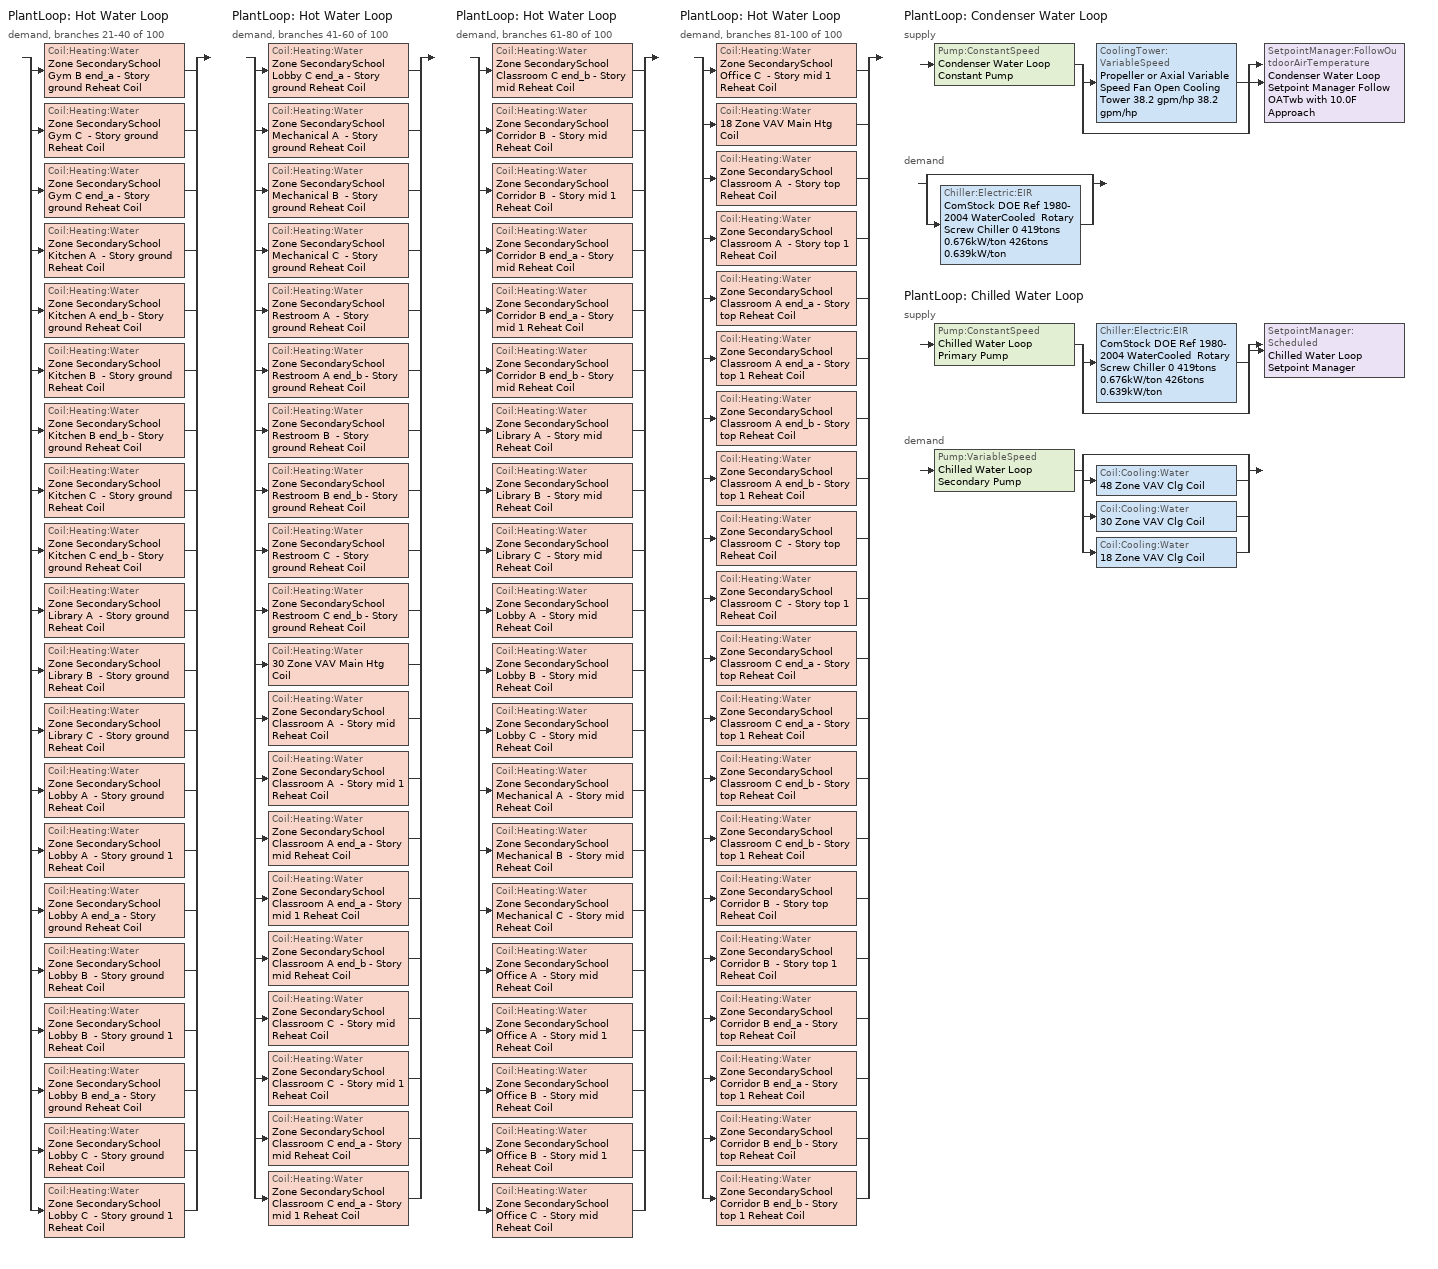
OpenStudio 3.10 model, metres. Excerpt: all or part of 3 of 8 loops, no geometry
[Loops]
PlantLoop 'Hot Water Loop'
 demand, branches 21-40 of 100: split
  | Coil:Heating:Water 'Zone SecondarySchool Gym B end_a - Story ground Reheat Coil'
  | Coil:Heating:Water 'Zone SecondarySchool Gym C  - Story ground Reheat Coil'
  | Coil:Heating:Water 'Zone SecondarySchool Gym C end_a - Story ground Reheat Coil'
  | Coil:Heating:Water 'Zone SecondarySchool Kitchen A  - Story ground Reheat Coil'
  | Coil:Heating:Water 'Zone SecondarySchool Kitchen A end_b - Story ground Reheat Coil'
  | Coil:Heating:Water 'Zone SecondarySchool Kitchen B  - Story ground Reheat Coil'
  | Coil:Heating:Water 'Zone SecondarySchool Kitchen B end_b - Story ground Reheat Coil'
  | Coil:Heating:Water 'Zone SecondarySchool Kitchen C  - Story ground Reheat Coil'
  | Coil:Heating:Water 'Zone SecondarySchool Kitchen C end_b - Story ground Reheat Coil'
  | Coil:Heating:Water 'Zone SecondarySchool Library A  - Story ground Reheat Coil'
  | Coil:Heating:Water 'Zone SecondarySchool Library B  - Story ground Reheat Coil'
  | Coil:Heating:Water 'Zone SecondarySchool Library C  - Story ground Reheat Coil'
  | Coil:Heating:Water 'Zone SecondarySchool Lobby A  - Story ground Reheat Coil'
  | Coil:Heating:Water 'Zone SecondarySchool Lobby A  - Story ground 1 Reheat Coil'
  | Coil:Heating:Water 'Zone SecondarySchool Lobby A end_a - Story ground Reheat Coil'
  | Coil:Heating:Water 'Zone SecondarySchool Lobby B  - Story ground Reheat Coil'
  | Coil:Heating:Water 'Zone SecondarySchool Lobby B  - Story ground 1 Reheat Coil'
  | Coil:Heating:Water 'Zone SecondarySchool Lobby B end_a - Story ground Reheat Coil'
  | Coil:Heating:Water 'Zone SecondarySchool Lobby C  - Story ground Reheat Coil'
  | Coil:Heating:Water 'Zone SecondarySchool Lobby C  - Story ground 1 Reheat Coil'
PlantLoop 'Hot Water Loop'
 demand, branches 41-60 of 100: split
  | Coil:Heating:Water 'Zone SecondarySchool Lobby C end_a - Story ground Reheat Coil'
  | Coil:Heating:Water 'Zone SecondarySchool Mechanical A  - Story ground Reheat Coil'
  | Coil:Heating:Water 'Zone SecondarySchool Mechanical B  - Story ground Reheat Coil'
  | Coil:Heating:Water 'Zone SecondarySchool Mechanical C  - Story ground Reheat Coil'
  | Coil:Heating:Water 'Zone SecondarySchool Restroom A  - Story ground Reheat Coil'
  | Coil:Heating:Water 'Zone SecondarySchool Restroom A end_b - Story ground Reheat Coil'
  | Coil:Heating:Water 'Zone SecondarySchool Restroom B  - Story ground Reheat Coil'
  | Coil:Heating:Water 'Zone SecondarySchool Restroom B end_b - Story ground Reheat Coil'
  | Coil:Heating:Water 'Zone SecondarySchool Restroom C  - Story ground Reheat Coil'
  | Coil:Heating:Water 'Zone SecondarySchool Restroom C end_b - Story ground Reheat Coil'
  | Coil:Heating:Water '30 Zone VAV Main Htg Coil'
  | Coil:Heating:Water 'Zone SecondarySchool Classroom A  - Story mid Reheat Coil'
  | Coil:Heating:Water 'Zone SecondarySchool Classroom A  - Story mid 1 Reheat Coil'
  | Coil:Heating:Water 'Zone SecondarySchool Classroom A end_a - Story mid Reheat Coil'
  | Coil:Heating:Water 'Zone SecondarySchool Classroom A end_a - Story mid 1 Reheat Coil'
  | Coil:Heating:Water 'Zone SecondarySchool Classroom A end_b - Story mid Reheat Coil'
  | Coil:Heating:Water 'Zone SecondarySchool Classroom C  - Story mid Reheat Coil'
  | Coil:Heating:Water 'Zone SecondarySchool Classroom C  - Story mid 1 Reheat Coil'
  | Coil:Heating:Water 'Zone SecondarySchool Classroom C end_a - Story mid Reheat Coil'
  | Coil:Heating:Water 'Zone SecondarySchool Classroom C end_a - Story mid 1 Reheat Coil'
PlantLoop 'Hot Water Loop'
 demand, branches 61-80 of 100: split
  | Coil:Heating:Water 'Zone SecondarySchool Classroom C end_b - Story mid Reheat Coil'
  | Coil:Heating:Water 'Zone SecondarySchool Corridor B  - Story mid Reheat Coil'
  | Coil:Heating:Water 'Zone SecondarySchool Corridor B  - Story mid 1 Reheat Coil'
  | Coil:Heating:Water 'Zone SecondarySchool Corridor B end_a - Story mid Reheat Coil'
  | Coil:Heating:Water 'Zone SecondarySchool Corridor B end_a - Story mid 1 Reheat Coil'
  | Coil:Heating:Water 'Zone SecondarySchool Corridor B end_b - Story mid Reheat Coil'
  | Coil:Heating:Water 'Zone SecondarySchool Library A  - Story mid Reheat Coil'
  | Coil:Heating:Water 'Zone SecondarySchool Library B  - Story mid Reheat Coil'
  | Coil:Heating:Water 'Zone SecondarySchool Library C  - Story mid Reheat Coil'
  | Coil:Heating:Water 'Zone SecondarySchool Lobby A  - Story mid Reheat Coil'
  | Coil:Heating:Water 'Zone SecondarySchool Lobby B  - Story mid Reheat Coil'
  | Coil:Heating:Water 'Zone SecondarySchool Lobby C  - Story mid Reheat Coil'
  | Coil:Heating:Water 'Zone SecondarySchool Mechanical A  - Story mid Reheat Coil'
  | Coil:Heating:Water 'Zone SecondarySchool Mechanical B  - Story mid Reheat Coil'
  | Coil:Heating:Water 'Zone SecondarySchool Mechanical C  - Story mid Reheat Coil'
  | Coil:Heating:Water 'Zone SecondarySchool Office A  - Story mid Reheat Coil'
  | Coil:Heating:Water 'Zone SecondarySchool Office A  - Story mid 1 Reheat Coil'
  | Coil:Heating:Water 'Zone SecondarySchool Office B  - Story mid Reheat Coil'
  | Coil:Heating:Water 'Zone SecondarySchool Office B  - Story mid 1 Reheat Coil'
  | Coil:Heating:Water 'Zone SecondarySchool Office C  - Story mid Reheat Coil'
PlantLoop 'Hot Water Loop'
 demand, branches 81-100 of 100: split
  | Coil:Heating:Water 'Zone SecondarySchool Office C  - Story mid 1 Reheat Coil'
  | Coil:Heating:Water '18 Zone VAV Main Htg Coil'
  | Coil:Heating:Water 'Zone SecondarySchool Classroom A  - Story top Reheat Coil'
  | Coil:Heating:Water 'Zone SecondarySchool Classroom A  - Story top 1 Reheat Coil'
  | Coil:Heating:Water 'Zone SecondarySchool Classroom A end_a - Story top Reheat Coil'
  | Coil:Heating:Water 'Zone SecondarySchool Classroom A end_a - Story top 1 Reheat Coil'
  | Coil:Heating:Water 'Zone SecondarySchool Classroom A end_b - Story top Reheat Coil'
  | Coil:Heating:Water 'Zone SecondarySchool Classroom A end_b - Story top 1 Reheat Coil'
  | Coil:Heating:Water 'Zone SecondarySchool Classroom C  - Story top Reheat Coil'
  | Coil:Heating:Water 'Zone SecondarySchool Classroom C  - Story top 1 Reheat Coil'
  | Coil:Heating:Water 'Zone SecondarySchool Classroom C end_a - Story top Reheat Coil'
  | Coil:Heating:Water 'Zone SecondarySchool Classroom C end_a - Story top 1 Reheat Coil'
  | Coil:Heating:Water 'Zone SecondarySchool Classroom C end_b - Story top Reheat Coil'
  | Coil:Heating:Water 'Zone SecondarySchool Classroom C end_b - Story top 1 Reheat Coil'
  | Coil:Heating:Water 'Zone SecondarySchool Corridor B  - Story top Reheat Coil'
  | Coil:Heating:Water 'Zone SecondarySchool Corridor B  - Story top 1 Reheat Coil'
  | Coil:Heating:Water 'Zone SecondarySchool Corridor B end_a - Story top Reheat Coil'
  | Coil:Heating:Water 'Zone SecondarySchool Corridor B end_a - Story top 1 Reheat Coil'
  | Coil:Heating:Water 'Zone SecondarySchool Corridor B end_b - Story top Reheat Coil'
  | Coil:Heating:Water 'Zone SecondarySchool Corridor B end_b - Story top 1 Reheat Coil'
PlantLoop 'Condenser Water Loop'
 supply: Pump:ConstantSpeed 'Condenser Water Loop Constant Pump' > split
  | CoolingTower:VariableSpeed 'Propeller or Axial Variable Speed Fan Open Cooling Tower 38.2 gpm/hp 38.2 gpm/hp'
  | bypass
  join > SetpointManager:FollowOutdoorAirTemperature 'Condenser Water Loop Setpoint Manager Follow OATwb with 10.0F Approach'
 demand: split
  | bypass
  | Chiller:Electric:EIR 'ComStock DOE Ref 1980-2004 WaterCooled  Rotary Screw Chiller 0 419tons 0.676kW/ton 426tons 0.639kW/ton'
PlantLoop 'Chilled Water Loop'
 supply: Pump:ConstantSpeed 'Chilled Water Loop Primary Pump' > split
  | Chiller:Electric:EIR 'ComStock DOE Ref 1980-2004 WaterCooled  Rotary Screw Chiller 0 419tons 0.676kW/ton 426tons 0.639kW/ton'
  | bypass
  join > SetpointManager:Scheduled 'Chilled Water Loop Setpoint Manager'
 demand: Pump:VariableSpeed 'Chilled Water Loop Secondary Pump' > split
  | bypass
  | Coil:Cooling:Water '48 Zone VAV Clg Coil'
  | Coil:Cooling:Water '30 Zone VAV Clg Coil'
  | Coil:Cooling:Water '18 Zone VAV Clg Coil'
[PlantLoop] Glycol Concentration=0; Load Distribution Scheme=Optimal
Name | Maximum Loop Temperature {C} | Minimum Loop Temperature {C} | Maximum Loop Flow Rate {m3/s} | Plant Loop Volume {m3} | Common Pipe Simulation
Condenser Water Loop | 80 | 5 | 0.0868102 | 10.4172
Chilled Water Loop | 40 | 1 | 0.0625998 | 7.51197 | CommonPipe
[Sizing:Plant]
Name | Loop Type | Design Loop Exit Temperature {C} | Loop Design Temperature Difference {deltaC} | Sizing Option | Zone Timesteps in Averaging Window | Coincident Sizing Factor Mode
Condenser Water Loop | Condenser | 29.4444 | 5.55556 | Coincident | 6 | GlobalCoolingSizingFactor
Chilled Water Loop | Cooling | 6.66667 | 5.61111 | NonCoincident | 1 | None
[SetpointManager:Scheduled]
Chilled Water Loop Setpoint Manager: Control Variable=Temperature; Schedule=Chilled Water Loop Temp - 44F; Setpoint Node or NodeList=Chilled Water Loop Supply Outlet Node
[Pump:VariableSpeed]
Chilled Water Loop Secondary Pump: Rated Flow Rate {m3/s}=0.0625998; Rated Pump Head {Pa}=134508; Rated Power Consumption {W}=11862.7; Motor Efficiency=0.91; Fraction of Motor Inefficiencies to Fluid Stream=0; Coefficient 1 of the Part Load Performance Curve=0; Coefficient 2 of the Part Load Performance Curve=0.5726; Coefficient 3 of the Part Load Performance Curve=-0.301; Coefficient 4 of the Part Load Performance Curve=0.7347; Pump Control Type=Intermittent; Skin Loss Radiative Fraction=0.5; Design Power Sizing Method=PowerPerFlowPerPressure; Design Electric Power per Unit Flow Rate {W/(m3/s)}=348701.1; Design Shaft Power per Unit Flow Rate per Unit Head {W-s/m3-Pa}=1.28205; Design Minimum Flow Rate Fraction=0
[SetpointManager:FollowOutdoorAirTemperature]
Condenser Water Loop Setpoint Manager Follow OATwb with 10.0F Approach: Control Variable=Temperature; Reference Temperature Type=OutdoorAirWetBulb; Offset Temperature Difference {deltaC}=5.55556; Maximum Setpoint Temperature {C}=26.0556; Minimum Setpoint Temperature {C}=21.1111; Setpoint Node or NodeList=Condenser Water Loop Supply Outlet Node
[Pump:ConstantSpeed] Fraction of Motor Inefficiencies to Fluid Stream=0; Pump Control Type=Intermittent; Design Power Sizing Method=PowerPerFlowPerPressure; Design Electric Power per Unit Flow Rate {W/(m3/s)}=348701.1; Design Shaft Power per Unit Flow Rate per Unit Head {W-s/m3-Pa}=1.28205
Name | Rated Flow Rate {m3/s} | Rated Pump Head {Pa} | Rated Power Consumption {W} | Motor Efficiency
Condenser Water Loop Constant Pump | 0.0868102 | 148557 | 17893.5 | 0.924
Chilled Water Loop Primary Pump | 0.0625998 | 44836 | 4112.42 | 0.875
[CoolingTower:VariableSpeed]
Propeller or Axial Variable Speed Fan Open Cooling Tower 38.2 gpm/hp 38.2 gpm/hp: Model Type=CoolToolsCrossFlow; Design Inlet Air Wet-Bulb Temperature {C}=20.5; Design Approach Temperature {deltaC}=5.55556; Design Range Temperature {deltaC}=5.55556; Design Water Flow Rate {m3/s}=0.0868102; Design Air Flow Rate {m3/s}=73.6357; Design Fan Power {W}=26663.8; Fan Power Ratio Function of Air Flow Rate Ratio Curve=VSD-TWR-FAN-FPLR; Minimum Air Flow Rate Ratio=0.2; Fraction of Tower Capacity in Free Convection Regime=0.125; Basin Heater Capacity {W/K}=0; Basin Heater Setpoint Temperature {C}=2; Evaporation Loss Mode=SaturatedExit; Evaporation Loss Factor {percent/K}=0.2; Drift Loss Percent {percent}=0.008; Blowdown Calculation Mode=ConcentrationRatio; Blowdown Concentration Ratio=3; Number of Cells=1; Sizing Factor=1
[Chiller:Electric:EIR]
ComStock DOE Ref 1980-2004 WaterCooled  Rotary Screw Chiller 0 419tons 0.676kW/ton 426tons 0.639kW/ton: Reference Capacity {W}=1.47439e+06; Reference COP {W/W}=5.5; Reference Leaving Chilled Water Temperature {C}=6.66667; Reference Entering Condenser Fluid Temperature {C}=35; Reference Chilled Water Flow Rate {m3/s}=0.0625998; Reference Condenser Fluid Flow Rate {m3/s}=0.0754872; Cooling Capacity Function of Temperature Curve=WaterCooled_PositiveDisplacement_Chiller_GT150_2010_PathA_CAPFT; Electric Input to Cooling Output Ratio Function of Temperature Curve=WaterCooled_PositiveDisplacement_Chiller_GT150_2010_PathA_EIRFT; Electric Input to Cooling Output Ratio Function of Part Load Ratio Curve=ChlrWtrPosDispPathAAllEIRRatio_fQRatio; Minimum Part Load Ratio=0.15; Maximum Part Load Ratio=1; Optimum Part Load Ratio=1; Minimum Unloading Ratio=0.25; Condenser Type=WaterCooled; Leaving Chilled Water Lower Temperature Limit {C}=2.22222; Chiller Flow Mode=ConstantFlow; Design Heat Recovery Water Flow Rate {m3/s}=Autosize; Sizing Factor=1; Basin Heater Setpoint Temperature {C}=10; Condenser Heat Recovery Relative Capacity Fraction=1; Condenser Flow Control=ConstantFlow; Condenser Minimum Flow Fraction=0.2; Thermosiphon Minimum Temperature Difference=0
[Coil:Heating:Water] Availability Schedule=Always On Discrete; Rated Inlet Water Temperature {C}=82.2222; Rated Outlet Water Temperature {C}=71.1111
Name | U-Factor Times Area Value {W/K} | Maximum Water Flow Rate {m3/s} | Rated Capacity {W} | Rated Inlet Air Temperature {C} | Rated Outlet Air Temperature {C}
Zone SecondarySchool Gym B end_a - Story ground Reheat Coil | 294.911 | 0.000333617 | 15252.6 | 12.7778 | 40
Zone SecondarySchool Gym C  - Story ground Reheat Coil | 329.475 | 0.000377265 | 17248.1 | 12.7778 | 40
Zone SecondarySchool Gym C end_a - Story ground Reheat Coil | 88.3773 | 9.8728e-05 | 4513.73 | 12.7778 | 40
Zone SecondarySchool Kitchen A  - Story ground Reheat Coil | 26.4974 | 3.27302e-05 | 1496.39 | 12.7778 | 40
Zone SecondarySchool Kitchen A end_b - Story ground Reheat Coil | 41.34 | 4.97483e-05 | 2274.43 | 12.7778 | 40
Zone SecondarySchool Kitchen B  - Story ground Reheat Coil | 16.078 | 2.05327e-05 | 938.729 | 12.7778 | 40
Zone SecondarySchool Kitchen B end_b - Story ground Reheat Coil | 26.1889 | 3.266e-05 | 1493.17 | 12.7778 | 40
Zone SecondarySchool Kitchen C  - Story ground Reheat Coil | 38.2267 | 4.43971e-05 | 2029.78 | 12.7778 | 40
Zone SecondarySchool Kitchen C end_b - Story ground Reheat Coil | 42.0707 | 5.06826e-05 | 2317.15 | 12.7778 | 40
Zone SecondarySchool Library A  - Story ground Reheat Coil | 21.2127 | 2.48038e-05 | 1134 | 12.7778 | 40
Zone SecondarySchool Library B  - Story ground Reheat Coil | 5.24111 | 6.58085e-06 | 300.868 | 12.7778 | 40
Zone SecondarySchool Library C  - Story ground Reheat Coil | 20.5593 | 2.38783e-05 | 1091.69 | 12.7778 | 40
Zone SecondarySchool Lobby A  - Story ground Reheat Coil | 17.6776 | 1.71883e-05 | 785.83 | 12.7778 | 40
Zone SecondarySchool Lobby A  - Story ground 1 Reheat Coil | 24.4262 | 2.74442e-05 | 1254.72 | 12.7778 | 40
Zone SecondarySchool Lobby A end_a - Story ground Reheat Coil | 36.7454 | 3.84641e-05 | 1758.53 | 12.7778 | 40
Zone SecondarySchool Lobby B  - Story ground Reheat Coil | 3.30356 | 3.92111e-06 | 179.269 | 12.7778 | 40
Zone SecondarySchool Lobby B  - Story ground 1 Reheat Coil | 5.09665 | 6.0409e-06 | 276.183 | 12.7778 | 40
Zone SecondarySchool Lobby B end_a - Story ground Reheat Coil | 19.1504 | 1.88284e-05 | 860.811 | 12.7778 | 40
Zone SecondarySchool Lobby C  - Story ground Reheat Coil | 18.4634 | 2.07468e-05 | 948.518 | 12.7778 | 40
Zone SecondarySchool Lobby C  - Story ground 1 Reheat Coil | 23.8052 | 2.62554e-05 | 1200.37 | 12.7778 | 40
Zone SecondarySchool Lobby C end_a - Story ground Reheat Coil | 36.8637 | 3.68647e-05 | 1685.41 | 12.7778 | 40
Zone SecondarySchool Mechanical A  - Story ground Reheat Coil | 43.8022 | 4.45039e-05 | 2034.66 | 12.7778 | 40
Zone SecondarySchool Mechanical B  - Story ground Reheat Coil | 9.89078 | 1.18866e-05 | 543.439 | 12.7778 | 40
Zone SecondarySchool Mechanical C  - Story ground Reheat Coil | 46.9824 | 5.31873e-05 | 2431.66 | 12.7778 | 40
Zone SecondarySchool Restroom A  - Story ground Reheat Coil | 64.3118 | 7.38763e-05 | 3377.54 | 12.7778 | 40
Zone SecondarySchool Restroom A end_b - Story ground Reheat Coil | 37.7283 | 4.14414e-05 | 1894.65 | 12.7778 | 40
Zone SecondarySchool Restroom B  - Story ground Reheat Coil | 27.2164 | 3.38482e-05 | 1547.5 | 12.7778 | 40
Zone SecondarySchool Restroom B end_b - Story ground Reheat Coil | 21.66 | 2.50488e-05 | 1145.2 | 12.7778 | 40
Zone SecondarySchool Restroom C  - Story ground Reheat Coil | 66.1452 | 7.65707e-05 | 3500.72 | 12.7778 | 40
Zone SecondarySchool Restroom C end_b - Story ground Reheat Coil | 39.0498 | 4.39655e-05 | 2010.05 | 12.7778 | 40
30 Zone VAV Main Htg Coil | 2340.35 | 0.00359743 | 164470 | 7.22222 | 12.7778
Zone SecondarySchool Classroom A  - Story mid Reheat Coil | 1217.03 | 0.0012979 | 59338.5 | 12.7778 | 40
Zone SecondarySchool Classroom A  - Story mid 1 Reheat Coil | 238.373 | 0.000276472 | 12639.9 | 12.7778 | 40
Zone SecondarySchool Classroom A end_a - Story mid Reheat Coil | 230.401 | 0.000247099 | 11297.1 | 12.7778 | 40
Zone SecondarySchool Classroom A end_a - Story mid 1 Reheat Coil | 237.251 | 0.00026408 | 12073.4 | 12.7778 | 40
Zone SecondarySchool Classroom A end_b - Story mid Reheat Coil | 243.588 | 0.00027572 | 12605.6 | 12.7778 | 40
Zone SecondarySchool Classroom C  - Story mid Reheat Coil | 1365.9 | 0.00157424 | 71972.1 | 12.7778 | 40
Zone SecondarySchool Classroom C  - Story mid 1 Reheat Coil | 228.453 | 0.00026168 | 11963.7 | 12.7778 | 40
Zone SecondarySchool Classroom C end_a - Story mid Reheat Coil | 238.881 | 0.000266311 | 12175.4 | 12.7778 | 40
Zone SecondarySchool Classroom C end_a - Story mid 1 Reheat Coil | 230.669 | 0.000249302 | 11397.8 | 12.7778 | 40
Zone SecondarySchool Classroom C end_b - Story mid Reheat Coil | 236.467 | 0.000263085 | 12027.9 | 12.7778 | 40
Zone SecondarySchool Corridor B  - Story mid Reheat Coil | 261.778 | 0.000306728 | 14023.2 | 12.7778 | 40
Zone SecondarySchool Corridor B  - Story mid 1 Reheat Coil | 49.0151 | 5.76083e-05 | 2633.78 | 12.7778 | 40
Zone SecondarySchool Corridor B end_a - Story mid Reheat Coil | 155.754 | 0.0001755 | 8023.64 | 12.7778 | 40
Zone SecondarySchool Corridor B end_a - Story mid 1 Reheat Coil | 146.412 | 0.000150547 | 6882.82 | 12.7778 | 40
Zone SecondarySchool Corridor B end_b - Story mid Reheat Coil | 159.632 | 0.000181365 | 8291.8 | 12.7778 | 40
Zone SecondarySchool Library A  - Story mid Reheat Coil | 279.136 | 0.000313582 | 14336.6 | 12.7778 | 40
Zone SecondarySchool Library B  - Story mid Reheat Coil | 154.389 | 0.000180888 | 8269.99 | 12.7778 | 40
Zone SecondarySchool Library C  - Story mid Reheat Coil | 291.081 | 0.000332965 | 15222.7 | 12.7778 | 40
Zone SecondarySchool Lobby A  - Story mid Reheat Coil | 30.8376 | 3.56915e-05 | 1631.77 | 12.7778 | 40
Zone SecondarySchool Lobby B  - Story mid Reheat Coil | 5.36278 | 6.37957e-06 | 291.666 | 12.7778 | 40
Zone SecondarySchool Lobby C  - Story mid Reheat Coil | 29.808 | 3.41479e-05 | 1561.2 | 12.7778 | 40
Zone SecondarySchool Mechanical A  - Story mid Reheat Coil | 107.087 | 0.000123861 | 5662.76 | 12.7778 | 40
Zone SecondarySchool Mechanical B  - Story mid Reheat Coil | 23.8612 | 2.84223e-05 | 1299.43 | 12.7778 | 40
Zone SecondarySchool Mechanical C  - Story mid Reheat Coil | 102.685 | 0.000117184 | 5357.5 | 12.7778 | 40
Zone SecondarySchool Office A  - Story mid Reheat Coil | 133.997 | 0.000141909 | 6487.89 | 12.7778 | 40
Zone SecondarySchool Office A  - Story mid 1 Reheat Coil | 95.3198 | 0.000110399 | 5047.29 | 12.7778 | 40
Zone SecondarySchool Office B  - Story mid Reheat Coil | 30.9629 | 3.67414e-05 | 1679.77 | 12.7778 | 40
Zone SecondarySchool Office B  - Story mid 1 Reheat Coil | 16.6116 | 1.99474e-05 | 911.969 | 12.7778 | 40
Zone SecondarySchool Office C  - Story mid Reheat Coil | 149.077 | 0.000171232 | 7828.53 | 12.7778 | 40
Zone SecondarySchool Office C  - Story mid 1 Reheat Coil | 91.6755 | 0.000104933 | 4797.39 | 12.7778 | 40
18 Zone VAV Main Htg Coil | 434.254 | 0.000632083 | 28898.1 | 7.22222 | 12.7778
Zone SecondarySchool Classroom A  - Story top Reheat Coil | 378.854 | 0.000409698 | 18730.9 | 12.7778 | 40
Zone SecondarySchool Classroom A  - Story top 1 Reheat Coil | 119.3 | 0.000136446 | 6238.16 | 12.7778 | 40
Zone SecondarySchool Classroom A end_a - Story top Reheat Coil | 52.4402 | 5.6379e-05 | 2577.58 | 12.7778 | 40
Zone SecondarySchool Classroom A end_a - Story top 1 Reheat Coil | 53.9828 | 6.00423e-05 | 2745.06 | 12.7778 | 40
Zone SecondarySchool Classroom A end_b - Story top Reheat Coil | 53.735 | 5.95032e-05 | 2720.41 | 12.7778 | 40
Zone SecondarySchool Classroom A end_b - Story top 1 Reheat Coil | 55.4193 | 6.25882e-05 | 2861.46 | 12.7778 | 40
Zone SecondarySchool Classroom C  - Story top Reheat Coil | 404.043 | 0.000458524 | 20963.2 | 12.7778 | 40
Zone SecondarySchool Classroom C  - Story top 1 Reheat Coil | 113.306 | 0.000126339 | 5776.07 | 12.7778 | 40
Zone SecondarySchool Classroom C end_a - Story top Reheat Coil | 54.3173 | 6.05835e-05 | 2769.8 | 12.7778 | 40
Zone SecondarySchool Classroom C end_a - Story top 1 Reheat Coil | 52.4328 | 5.64656e-05 | 2581.54 | 12.7778 | 40
Zone SecondarySchool Classroom C end_b - Story top Reheat Coil | 55.3685 | 6.24654e-05 | 2855.84 | 12.7778 | 40
Zone SecondarySchool Classroom C end_b - Story top 1 Reheat Coil | 54.1281 | 6.0272e-05 | 2755.56 | 12.7778 | 40
Zone SecondarySchool Corridor B  - Story top Reheat Coil | 209.545 | 0.000233485 | 10674.6 | 12.7778 | 40
Zone SecondarySchool Corridor B  - Story top 1 Reheat Coil | 61.5084 | 6.85973e-05 | 3136.19 | 12.7778 | 40
Zone SecondarySchool Corridor B end_a - Story top Reheat Coil | 40.9697 | 4.49272e-05 | 2054.02 | 12.7778 | 40
Zone SecondarySchool Corridor B end_a - Story top 1 Reheat Coil | 40.1742 | 4.27092e-05 | 1952.61 | 12.7778 | 40
Zone SecondarySchool Corridor B end_b - Story top Reheat Coil | 42.8999 | 4.85603e-05 | 2220.12 | 12.7778 | 40
Zone SecondarySchool Corridor B end_b - Story top 1 Reheat Coil | 42.1887 | 4.73123e-05 | 2163.06 | 12.7778 | 40
[Controller:WaterCoil] Minimum Actuated Flow {m3/s}=0
Name | Water Coil | Action | Controller Convergence Tolerance {deltaC} | Maximum Actuated Flow {m3/s}
48 Zone VAV Clg Coil Controller | 48 Zone VAV Clg Coil | Reverse | 1.40205e-05 | 0.0339639
Zone SecondarySchool Gym B end_a - Story ground Reheat Coil Controller | Zone SecondarySchool Gym B end_a - Story ground Reheat Coil | Normal | 0.0001
Zone SecondarySchool Gym C  - Story ground Reheat Coil Controller | Zone SecondarySchool Gym C  - Story ground Reheat Coil | Normal | 0.0001
Zone SecondarySchool Gym C end_a - Story ground Reheat Coil Controller | Zone SecondarySchool Gym C end_a - Story ground Reheat Coil | Normal | 0.0001
Zone SecondarySchool Kitchen A  - Story ground Reheat Coil Controller | Zone SecondarySchool Kitchen A  - Story ground Reheat Coil | Normal | 0.0001
Zone SecondarySchool Kitchen A end_b - Story ground Reheat Coil Controller | Zone SecondarySchool Kitchen A end_b - Story ground Reheat Coil | Normal | 0.0001
Zone SecondarySchool Kitchen B  - Story ground Reheat Coil Controller | Zone SecondarySchool Kitchen B  - Story ground Reheat Coil | Normal | 0.0001
Zone SecondarySchool Kitchen B end_b - Story ground Reheat Coil Controller | Zone SecondarySchool Kitchen B end_b - Story ground Reheat Coil | Normal | 0.0001
Zone SecondarySchool Kitchen C  - Story ground Reheat Coil Controller | Zone SecondarySchool Kitchen C  - Story ground Reheat Coil | Normal | 0.0001
Zone SecondarySchool Kitchen C end_b - Story ground Reheat Coil Controller | Zone SecondarySchool Kitchen C end_b - Story ground Reheat Coil | Normal | 0.0001
Zone SecondarySchool Library A  - Story ground Reheat Coil Controller | Zone SecondarySchool Library A  - Story ground Reheat Coil | Normal | 0.0001
Zone SecondarySchool Library B  - Story ground Reheat Coil Controller | Zone SecondarySchool Library B  - Story ground Reheat Coil | Normal | 0.0001
Zone SecondarySchool Library C  - Story ground Reheat Coil Controller | Zone SecondarySchool Library C  - Story ground Reheat Coil | Normal | 0.0001
Zone SecondarySchool Lobby A  - Story ground Reheat Coil Controller | Zone SecondarySchool Lobby A  - Story ground Reheat Coil | Normal | 0.0001
Zone SecondarySchool Lobby A  - Story ground 1 Reheat Coil Controller | Zone SecondarySchool Lobby A  - Story ground 1 Reheat Coil | Normal | 0.0001
Zone SecondarySchool Lobby A end_a - Story ground Reheat Coil Controller | Zone SecondarySchool Lobby A end_a - Story ground Reheat Coil | Normal | 0.0001
Zone SecondarySchool Lobby B  - Story ground Reheat Coil Controller | Zone SecondarySchool Lobby B  - Story ground Reheat Coil | Normal | 0.0001
Zone SecondarySchool Lobby B  - Story ground 1 Reheat Coil Controller | Zone SecondarySchool Lobby B  - Story ground 1 Reheat Coil | Normal | 0.0001
Zone SecondarySchool Lobby B end_a - Story ground Reheat Coil Controller | Zone SecondarySchool Lobby B end_a - Story ground Reheat Coil | Normal | 0.0001
Zone SecondarySchool Lobby C  - Story ground Reheat Coil Controller | Zone SecondarySchool Lobby C  - Story ground Reheat Coil | Normal | 0.0001
Zone SecondarySchool Lobby C  - Story ground 1 Reheat Coil Controller | Zone SecondarySchool Lobby C  - Story ground 1 Reheat Coil | Normal | 0.0001
Zone SecondarySchool Lobby C end_a - Story ground Reheat Coil Controller | Zone SecondarySchool Lobby C end_a - Story ground Reheat Coil | Normal | 0.0001
Zone SecondarySchool Mechanical A  - Story ground Reheat Coil Controller | Zone SecondarySchool Mechanical A  - Story ground Reheat Coil | Normal | 0.0001
Zone SecondarySchool Mechanical B  - Story ground Reheat Coil Controller | Zone SecondarySchool Mechanical B  - Story ground Reheat Coil | Normal | 0.0001
Zone SecondarySchool Mechanical C  - Story ground Reheat Coil Controller | Zone SecondarySchool Mechanical C  - Story ground Reheat Coil | Normal | 0.0001
Zone SecondarySchool Restroom A  - Story ground Reheat Coil Controller | Zone SecondarySchool Restroom A  - Story ground Reheat Coil | Normal | 0.0001
Zone SecondarySchool Restroom A end_b - Story ground Reheat Coil Controller | Zone SecondarySchool Restroom A end_b - Story ground Reheat Coil | Normal | 0.0001
Zone SecondarySchool Restroom B  - Story ground Reheat Coil Controller | Zone SecondarySchool Restroom B  - Story ground Reheat Coil | Normal | 0.0001
Zone SecondarySchool Restroom B end_b - Story ground Reheat Coil Controller | Zone SecondarySchool Restroom B end_b - Story ground Reheat Coil | Normal | 0.0001
Zone SecondarySchool Restroom C  - Story ground Reheat Coil Controller | Zone SecondarySchool Restroom C  - Story ground Reheat Coil | Normal | 0.0001
Zone SecondarySchool Restroom C end_b - Story ground Reheat Coil Controller | Zone SecondarySchool Restroom C end_b - Story ground Reheat Coil | Normal | 0.0001
30 Zone VAV Main Htg Coil Controller | 30 Zone VAV Main Htg Coil | Normal | 0.0001 | 0.00359743
30 Zone VAV Clg Coil Controller | 30 Zone VAV Clg Coil | Reverse | 2.07321e-05 | 0.0229688
Zone SecondarySchool Classroom A  - Story mid Reheat Coil Controller | Zone SecondarySchool Classroom A  - Story mid Reheat Coil | Normal | 0.0001
Zone SecondarySchool Classroom A  - Story mid 1 Reheat Coil Controller | Zone SecondarySchool Classroom A  - Story mid 1 Reheat Coil | Normal | 0.0001
Zone SecondarySchool Classroom A end_a - Story mid Reheat Coil Controller | Zone SecondarySchool Classroom A end_a - Story mid Reheat Coil | Normal | 0.0001
Zone SecondarySchool Classroom A end_a - Story mid 1 Reheat Coil Controller | Zone SecondarySchool Classroom A end_a - Story mid 1 Reheat Coil | Normal | 0.0001
Zone SecondarySchool Classroom A end_b - Story mid Reheat Coil Controller | Zone SecondarySchool Classroom A end_b - Story mid Reheat Coil | Normal | 0.0001
Zone SecondarySchool Classroom C  - Story mid Reheat Coil Controller | Zone SecondarySchool Classroom C  - Story mid Reheat Coil | Normal | 0.0001
Zone SecondarySchool Classroom C  - Story mid 1 Reheat Coil Controller | Zone SecondarySchool Classroom C  - Story mid 1 Reheat Coil | Normal | 0.0001
Zone SecondarySchool Classroom C end_a - Story mid Reheat Coil Controller | Zone SecondarySchool Classroom C end_a - Story mid Reheat Coil | Normal | 0.0001
Zone SecondarySchool Classroom C end_a - Story mid 1 Reheat Coil Controller | Zone SecondarySchool Classroom C end_a - Story mid 1 Reheat Coil | Normal | 0.0001
Zone SecondarySchool Classroom C end_b - Story mid Reheat Coil Controller | Zone SecondarySchool Classroom C end_b - Story mid Reheat Coil | Normal | 0.0001
Zone SecondarySchool Corridor B  - Story mid Reheat Coil Controller | Zone SecondarySchool Corridor B  - Story mid Reheat Coil | Normal | 0.0001
Zone SecondarySchool Corridor B  - Story mid 1 Reheat Coil Controller | Zone SecondarySchool Corridor B  - Story mid 1 Reheat Coil | Normal | 0.0001
Zone SecondarySchool Corridor B end_a - Story mid Reheat Coil Controller | Zone SecondarySchool Corridor B end_a - Story mid Reheat Coil | Normal | 0.0001
Zone SecondarySchool Corridor B end_a - Story mid 1 Reheat Coil Controller | Zone SecondarySchool Corridor B end_a - Story mid 1 Reheat Coil | Normal | 0.0001
Zone SecondarySchool Corridor B end_b - Story mid Reheat Coil Controller | Zone SecondarySchool Corridor B end_b - Story mid Reheat Coil | Normal | 0.0001
Zone SecondarySchool Library A  - Story mid Reheat Coil Controller | Zone SecondarySchool Library A  - Story mid Reheat Coil | Normal | 0.0001
Zone SecondarySchool Library B  - Story mid Reheat Coil Controller | Zone SecondarySchool Library B  - Story mid Reheat Coil | Normal | 0.0001
Zone SecondarySchool Library C  - Story mid Reheat Coil Controller | Zone SecondarySchool Library C  - Story mid Reheat Coil | Normal | 0.0001
Zone SecondarySchool Lobby A  - Story mid Reheat Coil Controller | Zone SecondarySchool Lobby A  - Story mid Reheat Coil | Normal | 0.0001
Zone SecondarySchool Lobby B  - Story mid Reheat Coil Controller | Zone SecondarySchool Lobby B  - Story mid Reheat Coil | Normal | 0.0001
Zone SecondarySchool Lobby C  - Story mid Reheat Coil Controller | Zone SecondarySchool Lobby C  - Story mid Reheat Coil | Normal | 0.0001
Zone SecondarySchool Mechanical A  - Story mid Reheat Coil Controller | Zone SecondarySchool Mechanical A  - Story mid Reheat Coil | Normal | 0.0001
Zone SecondarySchool Mechanical B  - Story mid Reheat Coil Controller | Zone SecondarySchool Mechanical B  - Story mid Reheat Coil | Normal | 0.0001
Zone SecondarySchool Mechanical C  - Story mid Reheat Coil Controller | Zone SecondarySchool Mechanical C  - Story mid Reheat Coil | Normal | 0.0001
Zone SecondarySchool Office A  - Story mid Reheat Coil Controller | Zone SecondarySchool Office A  - Story mid Reheat Coil | Normal | 0.0001
Zone SecondarySchool Office A  - Story mid 1 Reheat Coil Controller | Zone SecondarySchool Office A  - Story mid 1 Reheat Coil | Normal | 0.0001
Zone SecondarySchool Office B  - Story mid Reheat Coil Controller | Zone SecondarySchool Office B  - Story mid Reheat Coil | Normal | 0.0001
Zone SecondarySchool Office B  - Story mid 1 Reheat Coil Controller | Zone SecondarySchool Office B  - Story mid 1 Reheat Coil | Normal | 0.0001
Zone SecondarySchool Office C  - Story mid Reheat Coil Controller | Zone SecondarySchool Office C  - Story mid Reheat Coil | Normal | 0.0001
Zone SecondarySchool Office C  - Story mid 1 Reheat Coil Controller | Zone SecondarySchool Office C  - Story mid 1 Reheat Coil | Normal | 0.0001
18 Zone VAV Main Htg Coil Controller | 18 Zone VAV Main Htg Coil | Normal | 0.0001 | 0.000632083
18 Zone VAV Clg Coil Controller | 18 Zone VAV Clg Coil | Reverse | 8.4027e-05 | 0.00566711
Zone SecondarySchool Classroom A  - Story top Reheat Coil Controller | Zone SecondarySchool Classroom A  - Story top Reheat Coil | Normal | 0.0001
Zone SecondarySchool Classroom A  - Story top 1 Reheat Coil Controller | Zone SecondarySchool Classroom A  - Story top 1 Reheat Coil | Normal | 0.0001
Zone SecondarySchool Classroom A end_a - Story top Reheat Coil Controller | Zone SecondarySchool Classroom A end_a - Story top Reheat Coil | Normal | 0.0001
Zone SecondarySchool Classroom A end_a - Story top 1 Reheat Coil Controller | Zone SecondarySchool Classroom A end_a - Story top 1 Reheat Coil | Normal | 0.0001
Zone SecondarySchool Classroom A end_b - Story top Reheat Coil Controller | Zone SecondarySchool Classroom A end_b - Story top Reheat Coil | Normal | 0.0001
Zone SecondarySchool Classroom A end_b - Story top 1 Reheat Coil Controller | Zone SecondarySchool Classroom A end_b - Story top 1 Reheat Coil | Normal | 0.0001
Zone SecondarySchool Classroom C  - Story top Reheat Coil Controller | Zone SecondarySchool Classroom C  - Story top Reheat Coil | Normal | 0.0001
Zone SecondarySchool Classroom C  - Story top 1 Reheat Coil Controller | Zone SecondarySchool Classroom C  - Story top 1 Reheat Coil | Normal | 0.0001
Zone SecondarySchool Classroom C end_a - Story top Reheat Coil Controller | Zone SecondarySchool Classroom C end_a - Story top Reheat Coil | Normal | 0.0001
Zone SecondarySchool Classroom C end_a - Story top 1 Reheat Coil Controller | Zone SecondarySchool Classroom C end_a - Story top 1 Reheat Coil | Normal | 0.0001
Zone SecondarySchool Classroom C end_b - Story top Reheat Coil Controller | Zone SecondarySchool Classroom C end_b - Story top Reheat Coil | Normal | 0.0001
Zone SecondarySchool Classroom C end_b - Story top 1 Reheat Coil Controller | Zone SecondarySchool Classroom C end_b - Story top 1 Reheat Coil | Normal | 0.0001
Zone SecondarySchool Corridor B  - Story top Reheat Coil Controller | Zone SecondarySchool Corridor B  - Story top Reheat Coil | Normal | 0.0001
Zone SecondarySchool Corridor B  - Story top 1 Reheat Coil Controller | Zone SecondarySchool Corridor B  - Story top 1 Reheat Coil | Normal | 0.0001
Zone SecondarySchool Corridor B end_a - Story top Reheat Coil Controller | Zone SecondarySchool Corridor B end_a - Story top Reheat Coil | Normal | 0.0001
Zone SecondarySchool Corridor B end_a - Story top 1 Reheat Coil Controller | Zone SecondarySchool Corridor B end_a - Story top 1 Reheat Coil | Normal | 0.0001
Zone SecondarySchool Corridor B end_b - Story top Reheat Coil Controller | Zone SecondarySchool Corridor B end_b - Story top Reheat Coil | Normal | 0.0001
Zone SecondarySchool Corridor B end_b - Story top 1 Reheat Coil Controller | Zone SecondarySchool Corridor B end_b - Story top 1 Reheat Coil | Normal | 0.0001
[Coil:Cooling:Water] Availability Schedule=Always On Discrete; Design Inlet Water Temperature {C}=6.66667; Heat Exchanger Configuration=CrossFlow
Name | Design Water Flow Rate {m3/s} | Design Air Flow Rate {m3/s} | Design Inlet Air Temperature {C} | Design Outlet Air Temperature {C} | Design Inlet Air Humidity Ratio {kg-H2O/kg-air} | Design Outlet Air Humidity Ratio {kg-H2O/kg-air}
48 Zone VAV Clg Coil | 0.0339639 | 26.9297 | 36.2285 | 10.8352 | 0.00779895 | 0.00779895
30 Zone VAV Clg Coil | 0.0229688 | 26.7421 | 28.1259 | 10.8448 | 0.00818266 | 0.00818266
18 Zone VAV Clg Coil | 0.00566711 | 7.31118 | 26.1333 | 10.5388 | 0.00822563 | 0.00822563
[Schedule:Ruleset]
Chilled Water Loop Temp - 44F: Default Day Schedule=Chilled Water Loop Temp - 44F Default
[Schedule:Day]
Chilled Water Loop Temp - 44F Default: 24, 0, 6.66667
[Schedule:Constant]
Always On Discrete: Value=1
[Curve:Cubic]
VSD-TWR-FAN-FPLR: Coefficient1 Constant=0.331629; Coefficient2 x=-0.885676; Coefficient3 x**2=0.605565; Coefficient4 x**3=0.948482; Minimum Value of x=0; Maximum Value of x=1
[Curve:Biquadratic] Minimum Value of x=5; Maximum Value of x=10; Minimum Value of y=17.78; Maximum Value of y=46.11
Name | Coefficient1 Constant | Coefficient2 x | Coefficient3 x**2 | Coefficient4 y | Coefficient5 y**2 | Coefficient6 x*y
WaterCooled_PositiveDisplacement_Chiller_GT150_2010_PathA_CAPFT | 0.906115 | 0.0292277 | -0.0003647 | -0.0009709 | -9.05e-05 | 0.0002527
WaterCooled_PositiveDisplacement_Chiller_GT150_2010_PathA_EIRFT | 0.377312 | -0.0229032 | 0.0016504 | 0.0118156 | 0.0004345 | -0.0010132
[Curve:Quadratic]
ChlrWtrPosDispPathAAllEIRRatio_fQRatio: Coefficient1 Constant=0.310965; Coefficient2 x=0.322519; Coefficient3 x**2=0.372745; Minimum Value of x=0.1; Maximum Value of x=1; Minimum Curve Output=0.35
